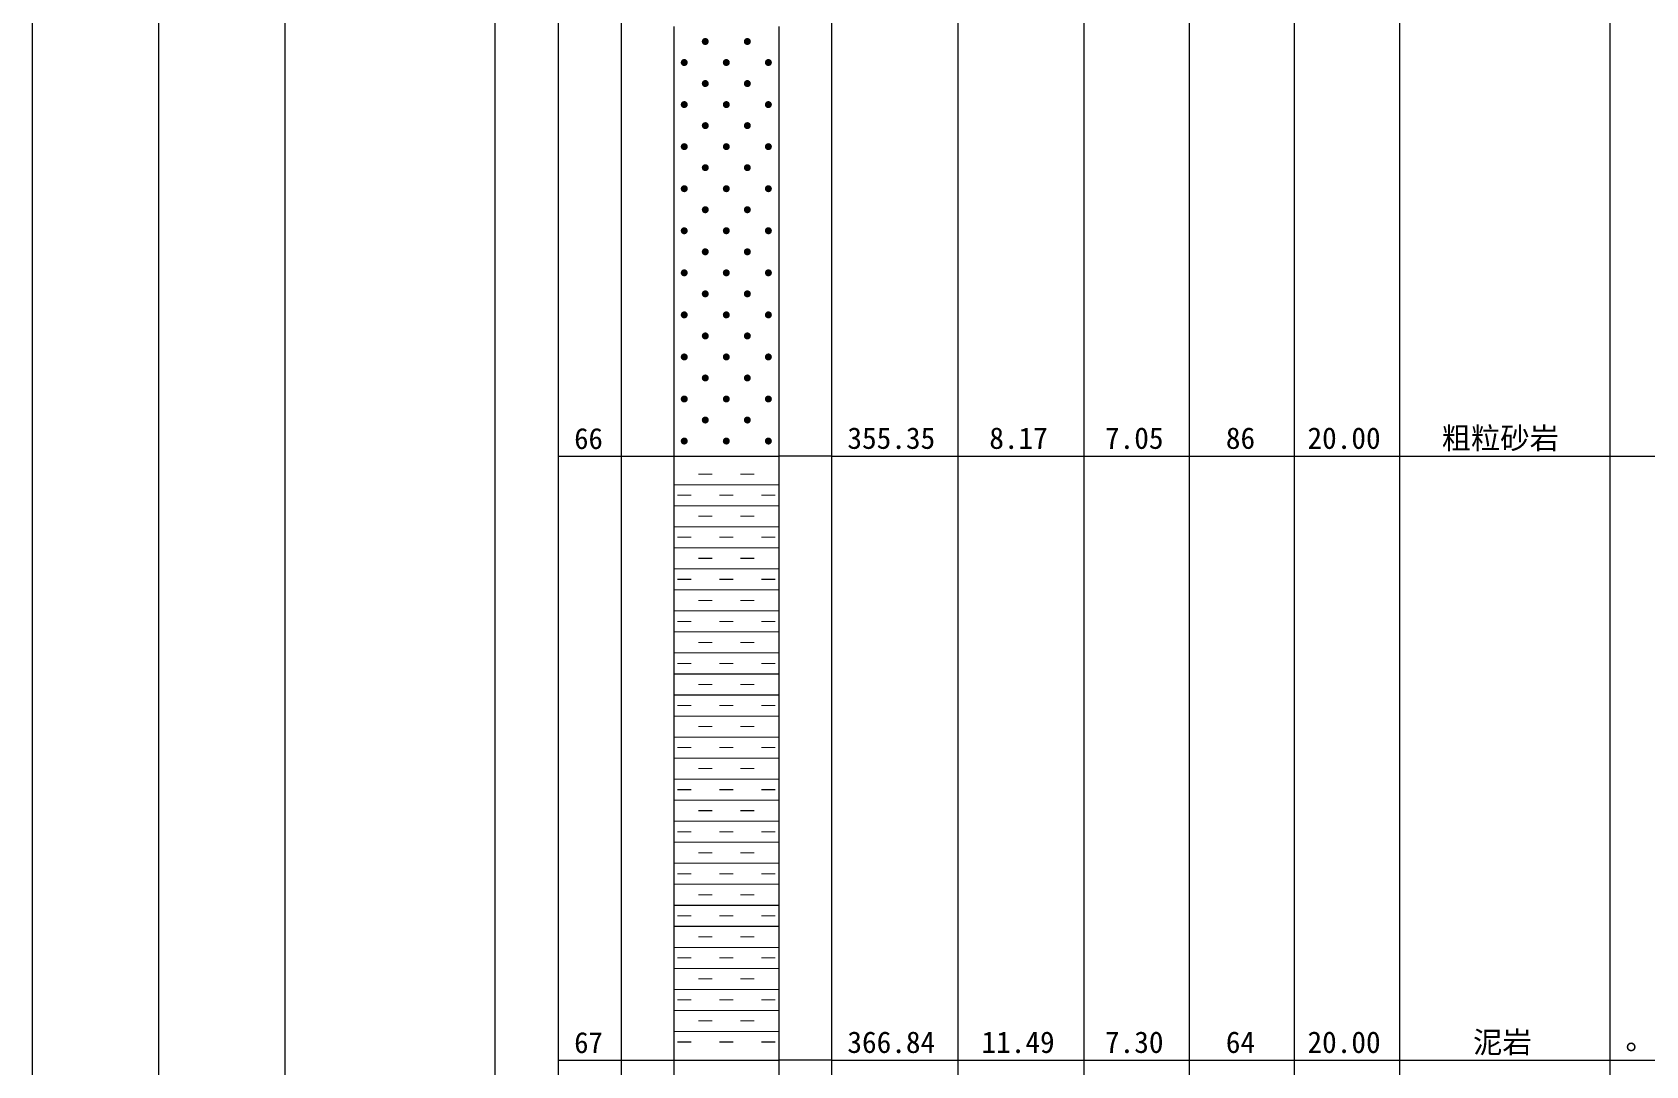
# Model space of a CAD drawing. Header units: inches. Extents: x -27 to 109, y -724 to 26.
# Drawn here: x 5.88 to 36.57, y -366.05 to -346.39 of the extents above; entities that cross this region are included whole.
import ezdxf

# ---------------------------------------------------------------- set-up
doc = ezdxf.new("R2010")
doc.units = ezdxf.units.IN
doc.header["$MEASUREMENT"] = 0
doc.layers.get('0').update_dxf_attribs({"lineweight": 0})
doc.styles.add('宋体', font='')
doc.styles.get('宋体').set_extended_font_data('宋体')

# ---------------------------------------------------------------- blocks, each defined once
blk = doc.blocks.new('lr_block_59')
at = {"true_color": 0x000000}
for points in [[(18.746, -346.586), (18.748, -346.569), (18.746, -346.552), (18.739, -346.535), (18.729, -346.522), (18.715, -346.511), (18.699, -346.504), (18.682, -346.502), (18.664, -346.504), (18.648, -346.511), (18.634, -346.522), (18.624, -346.535), (18.617, -346.552), (18.615, -346.569), (18.617, -346.586), (18.624, -346.602), (18.634, -346.616), (18.648, -346.626), (18.664, -346.633), (18.682, -346.635), (18.699, -346.633), (18.715, -346.626), (18.729, -346.616), (18.739, -346.602)], [(19.546, -346.586), (19.548, -346.569), (19.546, -346.552), (19.539, -346.535), (19.529, -346.522), (19.515, -346.511), (19.499, -346.504), (19.482, -346.502), (19.464, -346.504), (19.448, -346.511), (19.434, -346.522), (19.424, -346.535), (19.417, -346.552), (19.415, -346.569), (19.417, -346.586), (19.424, -346.602), (19.434, -346.616), (19.448, -346.626), (19.464, -346.633), (19.482, -346.635), (19.499, -346.633), (19.515, -346.626), (19.529, -346.616), (19.539, -346.602)], [(18.346, -346.986), (18.348, -346.969), (18.346, -346.952), (18.339, -346.935), (18.329, -346.922), (18.315, -346.911), (18.299, -346.904), (18.282, -346.902), (18.264, -346.904), (18.248, -346.911), (18.234, -346.922), (18.224, -346.935), (18.217, -346.952), (18.215, -346.969), (18.217, -346.986), (18.224, -347.002), (18.234, -347.016), (18.248, -347.026), (18.264, -347.033), (18.282, -347.035), (18.299, -347.033), (18.315, -347.026), (18.329, -347.016), (18.339, -347.002)], [(19.146, -346.986), (19.148, -346.969), (19.146, -346.952), (19.139, -346.935), (19.129, -346.922), (19.115, -346.911), (19.099, -346.904), (19.082, -346.902), (19.064, -346.904), (19.048, -346.911), (19.034, -346.922), (19.024, -346.935), (19.017, -346.952), (19.015, -346.969), (19.017, -346.986), (19.024, -347.002), (19.034, -347.016), (19.048, -347.026), (19.064, -347.033), (19.082, -347.035), (19.099, -347.033), (19.115, -347.026), (19.129, -347.016), (19.139, -347.002)], [(19.946, -346.986), (19.948, -346.969), (19.946, -346.952), (19.939, -346.935), (19.929, -346.922), (19.915, -346.911), (19.899, -346.904), (19.882, -346.902), (19.864, -346.904), (19.848, -346.911), (19.834, -346.922), (19.824, -346.935), (19.817, -346.952), (19.815, -346.969), (19.817, -346.986), (19.824, -347.002), (19.834, -347.016), (19.848, -347.026), (19.864, -347.033), (19.882, -347.035), (19.899, -347.033), (19.915, -347.026), (19.929, -347.016), (19.939, -347.002)], [(18.746, -347.386), (18.748, -347.369), (18.746, -347.352), (18.739, -347.335), (18.729, -347.322), (18.715, -347.311), (18.699, -347.304), (18.682, -347.302), (18.664, -347.304), (18.648, -347.311), (18.634, -347.322), (18.624, -347.335), (18.617, -347.352), (18.615, -347.369), (18.617, -347.386), (18.624, -347.402), (18.634, -347.416), (18.648, -347.426), (18.664, -347.433), (18.682, -347.435), (18.699, -347.433), (18.715, -347.426), (18.729, -347.416), (18.739, -347.402)], [(19.546, -347.386), (19.548, -347.369), (19.546, -347.352), (19.539, -347.335), (19.529, -347.322), (19.515, -347.311), (19.499, -347.304), (19.482, -347.302), (19.464, -347.304), (19.448, -347.311), (19.434, -347.322), (19.424, -347.335), (19.417, -347.352), (19.415, -347.369), (19.417, -347.386), (19.424, -347.402), (19.434, -347.416), (19.448, -347.426), (19.464, -347.433), (19.482, -347.435), (19.499, -347.433), (19.515, -347.426), (19.529, -347.416), (19.539, -347.402)], [(18.346, -347.786), (18.348, -347.769), (18.346, -347.752), (18.339, -347.735), (18.329, -347.722), (18.315, -347.711), (18.299, -347.704), (18.282, -347.702), (18.264, -347.704), (18.248, -347.711), (18.234, -347.722), (18.224, -347.735), (18.217, -347.752), (18.215, -347.769), (18.217, -347.786), (18.224, -347.802), (18.234, -347.816), (18.248, -347.826), (18.264, -347.833), (18.282, -347.835), (18.299, -347.833), (18.315, -347.826), (18.329, -347.816), (18.339, -347.802)], [(19.146, -347.786), (19.148, -347.769), (19.146, -347.752), (19.139, -347.735), (19.129, -347.722), (19.115, -347.711), (19.099, -347.704), (19.082, -347.702), (19.064, -347.704), (19.048, -347.711), (19.034, -347.722), (19.024, -347.735), (19.017, -347.752), (19.015, -347.769), (19.017, -347.786), (19.024, -347.802), (19.034, -347.816), (19.048, -347.826), (19.064, -347.833), (19.082, -347.835), (19.099, -347.833), (19.115, -347.826), (19.129, -347.816), (19.139, -347.802)], [(19.946, -347.786), (19.948, -347.769), (19.946, -347.752), (19.939, -347.735), (19.929, -347.722), (19.915, -347.711), (19.899, -347.704), (19.882, -347.702), (19.864, -347.704), (19.848, -347.711), (19.834, -347.722), (19.824, -347.735), (19.817, -347.752), (19.815, -347.769), (19.817, -347.786), (19.824, -347.802), (19.834, -347.816), (19.848, -347.826), (19.864, -347.833), (19.882, -347.835), (19.899, -347.833), (19.915, -347.826), (19.929, -347.816), (19.939, -347.802)], [(18.746, -348.186), (18.748, -348.169), (18.746, -348.152), (18.739, -348.135), (18.729, -348.122), (18.715, -348.111), (18.699, -348.104), (18.682, -348.102), (18.664, -348.104), (18.648, -348.111), (18.634, -348.122), (18.624, -348.135), (18.617, -348.152), (18.615, -348.169), (18.617, -348.186), (18.624, -348.202), (18.634, -348.216), (18.648, -348.226), (18.664, -348.233), (18.682, -348.235), (18.699, -348.233), (18.715, -348.226), (18.729, -348.216), (18.739, -348.202)], [(19.546, -348.186), (19.548, -348.169), (19.546, -348.152), (19.539, -348.135), (19.529, -348.122), (19.515, -348.111), (19.499, -348.104), (19.482, -348.102), (19.464, -348.104), (19.448, -348.111), (19.434, -348.122), (19.424, -348.135), (19.417, -348.152), (19.415, -348.169), (19.417, -348.186), (19.424, -348.202), (19.434, -348.216), (19.448, -348.226), (19.464, -348.233), (19.482, -348.235), (19.499, -348.233), (19.515, -348.226), (19.529, -348.216), (19.539, -348.202)], [(18.346, -348.586), (18.348, -348.569), (18.346, -348.552), (18.339, -348.535), (18.329, -348.522), (18.315, -348.511), (18.299, -348.504), (18.282, -348.502), (18.264, -348.504), (18.248, -348.511), (18.234, -348.522), (18.224, -348.535), (18.217, -348.552), (18.215, -348.569), (18.217, -348.586), (18.224, -348.602), (18.234, -348.616), (18.248, -348.626), (18.264, -348.633), (18.282, -348.635), (18.299, -348.633), (18.315, -348.626), (18.329, -348.616), (18.339, -348.602)], [(19.146, -348.586), (19.148, -348.569), (19.146, -348.552), (19.139, -348.535), (19.129, -348.522), (19.115, -348.511), (19.099, -348.504), (19.082, -348.502), (19.064, -348.504), (19.048, -348.511), (19.034, -348.522), (19.024, -348.535), (19.017, -348.552), (19.015, -348.569), (19.017, -348.586), (19.024, -348.602), (19.034, -348.616), (19.048, -348.626), (19.064, -348.633), (19.082, -348.635), (19.099, -348.633), (19.115, -348.626), (19.129, -348.616), (19.139, -348.602)], [(19.946, -348.586), (19.948, -348.569), (19.946, -348.552), (19.939, -348.535), (19.929, -348.522), (19.915, -348.511), (19.899, -348.504), (19.882, -348.502), (19.864, -348.504), (19.848, -348.511), (19.834, -348.522), (19.824, -348.535), (19.817, -348.552), (19.815, -348.569), (19.817, -348.586), (19.824, -348.602), (19.834, -348.616), (19.848, -348.626), (19.864, -348.633), (19.882, -348.635), (19.899, -348.633), (19.915, -348.626), (19.929, -348.616), (19.939, -348.602)], [(18.746, -348.986), (18.748, -348.969), (18.746, -348.952), (18.739, -348.935), (18.729, -348.922), (18.715, -348.911), (18.699, -348.904), (18.682, -348.902), (18.664, -348.904), (18.648, -348.911), (18.634, -348.922), (18.624, -348.935), (18.617, -348.952), (18.615, -348.969), (18.617, -348.986), (18.624, -349.002), (18.634, -349.016), (18.648, -349.026), (18.664, -349.033), (18.682, -349.035), (18.699, -349.033), (18.715, -349.026), (18.729, -349.016), (18.739, -349.002)], [(19.546, -348.986), (19.548, -348.969), (19.546, -348.952), (19.539, -348.935), (19.529, -348.922), (19.515, -348.911), (19.499, -348.904), (19.482, -348.902), (19.464, -348.904), (19.448, -348.911), (19.434, -348.922), (19.424, -348.935), (19.417, -348.952), (19.415, -348.969), (19.417, -348.986), (19.424, -349.002), (19.434, -349.016), (19.448, -349.026), (19.464, -349.033), (19.482, -349.035), (19.499, -349.033), (19.515, -349.026), (19.529, -349.016), (19.539, -349.002)], [(18.346, -349.386), (18.348, -349.369), (18.346, -349.352), (18.339, -349.335), (18.329, -349.322), (18.315, -349.311), (18.299, -349.304), (18.282, -349.302), (18.264, -349.304), (18.248, -349.311), (18.234, -349.322), (18.224, -349.335), (18.217, -349.352), (18.215, -349.369), (18.217, -349.386), (18.224, -349.402), (18.234, -349.416), (18.248, -349.426), (18.264, -349.433), (18.282, -349.435), (18.299, -349.433), (18.315, -349.426), (18.329, -349.416), (18.339, -349.402)], [(19.146, -349.386), (19.148, -349.369), (19.146, -349.352), (19.139, -349.335), (19.129, -349.322), (19.115, -349.311), (19.099, -349.304), (19.082, -349.302), (19.064, -349.304), (19.048, -349.311), (19.034, -349.322), (19.024, -349.335), (19.017, -349.352), (19.015, -349.369), (19.017, -349.386), (19.024, -349.402), (19.034, -349.416), (19.048, -349.426), (19.064, -349.433), (19.082, -349.435), (19.099, -349.433), (19.115, -349.426), (19.129, -349.416), (19.139, -349.402)], [(19.946, -349.386), (19.948, -349.369), (19.946, -349.352), (19.939, -349.335), (19.929, -349.322), (19.915, -349.311), (19.899, -349.304), (19.882, -349.302), (19.864, -349.304), (19.848, -349.311), (19.834, -349.322), (19.824, -349.335), (19.817, -349.352), (19.815, -349.369), (19.817, -349.386), (19.824, -349.402), (19.834, -349.416), (19.848, -349.426), (19.864, -349.433), (19.882, -349.435), (19.899, -349.433), (19.915, -349.426), (19.929, -349.416), (19.939, -349.402)], [(18.746, -349.786), (18.748, -349.769), (18.746, -349.752), (18.739, -349.735), (18.729, -349.722), (18.715, -349.711), (18.699, -349.704), (18.682, -349.702), (18.664, -349.704), (18.648, -349.711), (18.634, -349.722), (18.624, -349.735), (18.617, -349.752), (18.615, -349.769), (18.617, -349.786), (18.624, -349.802), (18.634, -349.816), (18.648, -349.826), (18.664, -349.833), (18.682, -349.835), (18.699, -349.833), (18.715, -349.826), (18.729, -349.816), (18.739, -349.802)], [(19.546, -349.786), (19.548, -349.769), (19.546, -349.752), (19.539, -349.735), (19.529, -349.722), (19.515, -349.711), (19.499, -349.704), (19.482, -349.702), (19.464, -349.704), (19.448, -349.711), (19.434, -349.722), (19.424, -349.735), (19.417, -349.752), (19.415, -349.769), (19.417, -349.786), (19.424, -349.802), (19.434, -349.816), (19.448, -349.826), (19.464, -349.833), (19.482, -349.835), (19.499, -349.833), (19.515, -349.826), (19.529, -349.816), (19.539, -349.802)], [(18.346, -350.186), (18.348, -350.169), (18.346, -350.152), (18.339, -350.135), (18.329, -350.122), (18.315, -350.111), (18.299, -350.104), (18.282, -350.102), (18.264, -350.104), (18.248, -350.111), (18.234, -350.122), (18.224, -350.135), (18.217, -350.152), (18.215, -350.169), (18.217, -350.186), (18.224, -350.202), (18.234, -350.216), (18.248, -350.226), (18.264, -350.233), (18.282, -350.235), (18.299, -350.233), (18.315, -350.226), (18.329, -350.216), (18.339, -350.202)], [(19.146, -350.186), (19.148, -350.169), (19.146, -350.152), (19.139, -350.135), (19.129, -350.122), (19.115, -350.111), (19.099, -350.104), (19.082, -350.102), (19.064, -350.104), (19.048, -350.111), (19.034, -350.122), (19.024, -350.135), (19.017, -350.152), (19.015, -350.169), (19.017, -350.186), (19.024, -350.202), (19.034, -350.216), (19.048, -350.226), (19.064, -350.233), (19.082, -350.235), (19.099, -350.233), (19.115, -350.226), (19.129, -350.216), (19.139, -350.202)], [(19.946, -350.186), (19.948, -350.169), (19.946, -350.152), (19.939, -350.135), (19.929, -350.122), (19.915, -350.111), (19.899, -350.104), (19.882, -350.102), (19.864, -350.104), (19.848, -350.111), (19.834, -350.122), (19.824, -350.135), (19.817, -350.152), (19.815, -350.169), (19.817, -350.186), (19.824, -350.202), (19.834, -350.216), (19.848, -350.226), (19.864, -350.233), (19.882, -350.235), (19.899, -350.233), (19.915, -350.226), (19.929, -350.216), (19.939, -350.202)], [(18.746, -350.586), (18.748, -350.569), (18.746, -350.552), (18.739, -350.535), (18.729, -350.522), (18.715, -350.511), (18.699, -350.504), (18.682, -350.502), (18.664, -350.504), (18.648, -350.511), (18.634, -350.522), (18.624, -350.535), (18.617, -350.552), (18.615, -350.569), (18.617, -350.586), (18.624, -350.602), (18.634, -350.616), (18.648, -350.626), (18.664, -350.633), (18.682, -350.635), (18.699, -350.633), (18.715, -350.626), (18.729, -350.616), (18.739, -350.602)], [(19.546, -350.586), (19.548, -350.569), (19.546, -350.552), (19.539, -350.535), (19.529, -350.522), (19.515, -350.511), (19.499, -350.504), (19.482, -350.502), (19.464, -350.504), (19.448, -350.511), (19.434, -350.522), (19.424, -350.535), (19.417, -350.552), (19.415, -350.569), (19.417, -350.586), (19.424, -350.602), (19.434, -350.616), (19.448, -350.626), (19.464, -350.633), (19.482, -350.635), (19.499, -350.633), (19.515, -350.626), (19.529, -350.616), (19.539, -350.602)], [(18.346, -350.986), (18.348, -350.969), (18.346, -350.952), (18.339, -350.935), (18.329, -350.922), (18.315, -350.911), (18.299, -350.904), (18.282, -350.902), (18.264, -350.904), (18.248, -350.911), (18.234, -350.922), (18.224, -350.935), (18.217, -350.952), (18.215, -350.969), (18.217, -350.986), (18.224, -351.002), (18.234, -351.016), (18.248, -351.026), (18.264, -351.033), (18.282, -351.035), (18.299, -351.033), (18.315, -351.026), (18.329, -351.016), (18.339, -351.002)], [(19.146, -350.986), (19.148, -350.969), (19.146, -350.952), (19.139, -350.935), (19.129, -350.922), (19.115, -350.911), (19.099, -350.904), (19.082, -350.902), (19.064, -350.904), (19.048, -350.911), (19.034, -350.922), (19.024, -350.935), (19.017, -350.952), (19.015, -350.969), (19.017, -350.986), (19.024, -351.002), (19.034, -351.016), (19.048, -351.026), (19.064, -351.033), (19.082, -351.035), (19.099, -351.033), (19.115, -351.026), (19.129, -351.016), (19.139, -351.002)], [(19.946, -350.986), (19.948, -350.969), (19.946, -350.952), (19.939, -350.935), (19.929, -350.922), (19.915, -350.911), (19.899, -350.904), (19.882, -350.902), (19.864, -350.904), (19.848, -350.911), (19.834, -350.922), (19.824, -350.935), (19.817, -350.952), (19.815, -350.969), (19.817, -350.986), (19.824, -351.002), (19.834, -351.016), (19.848, -351.026), (19.864, -351.033), (19.882, -351.035), (19.899, -351.033), (19.915, -351.026), (19.929, -351.016), (19.939, -351.002)], [(18.746, -351.386), (18.748, -351.369), (18.746, -351.352), (18.739, -351.335), (18.729, -351.322), (18.715, -351.311), (18.699, -351.304), (18.682, -351.302), (18.664, -351.304), (18.648, -351.311), (18.634, -351.322), (18.624, -351.335), (18.617, -351.352), (18.615, -351.369), (18.617, -351.386), (18.624, -351.402), (18.634, -351.416), (18.648, -351.426), (18.664, -351.433), (18.682, -351.435), (18.699, -351.433), (18.715, -351.426), (18.729, -351.416), (18.739, -351.402)], [(19.546, -351.386), (19.548, -351.369), (19.546, -351.352), (19.539, -351.335), (19.529, -351.322), (19.515, -351.311), (19.499, -351.304), (19.482, -351.302), (19.464, -351.304), (19.448, -351.311), (19.434, -351.322), (19.424, -351.335), (19.417, -351.352), (19.415, -351.369), (19.417, -351.386), (19.424, -351.402), (19.434, -351.416), (19.448, -351.426), (19.464, -351.433), (19.482, -351.435), (19.499, -351.433), (19.515, -351.426), (19.529, -351.416), (19.539, -351.402)], [(18.346, -351.786), (18.348, -351.769), (18.346, -351.752), (18.339, -351.735), (18.329, -351.722), (18.315, -351.711), (18.299, -351.704), (18.282, -351.702), (18.264, -351.704), (18.248, -351.711), (18.234, -351.722), (18.224, -351.735), (18.217, -351.752), (18.215, -351.769), (18.217, -351.786), (18.224, -351.802), (18.234, -351.816), (18.248, -351.826), (18.264, -351.833), (18.282, -351.835), (18.299, -351.833), (18.315, -351.826), (18.329, -351.816), (18.339, -351.802)], [(19.146, -351.786), (19.148, -351.769), (19.146, -351.752), (19.139, -351.735), (19.129, -351.722), (19.115, -351.711), (19.099, -351.704), (19.082, -351.702), (19.064, -351.704), (19.048, -351.711), (19.034, -351.722), (19.024, -351.735), (19.017, -351.752), (19.015, -351.769), (19.017, -351.786), (19.024, -351.802), (19.034, -351.816), (19.048, -351.826), (19.064, -351.833), (19.082, -351.835), (19.099, -351.833), (19.115, -351.826), (19.129, -351.816), (19.139, -351.802)], [(19.946, -351.786), (19.948, -351.769), (19.946, -351.752), (19.939, -351.735), (19.929, -351.722), (19.915, -351.711), (19.899, -351.704), (19.882, -351.702), (19.864, -351.704), (19.848, -351.711), (19.834, -351.722), (19.824, -351.735), (19.817, -351.752), (19.815, -351.769), (19.817, -351.786), (19.824, -351.802), (19.834, -351.816), (19.848, -351.826), (19.864, -351.833), (19.882, -351.835), (19.899, -351.833), (19.915, -351.826), (19.929, -351.816), (19.939, -351.802)], [(18.746, -352.186), (18.748, -352.169), (18.746, -352.152), (18.739, -352.135), (18.729, -352.122), (18.715, -352.111), (18.699, -352.104), (18.682, -352.102), (18.664, -352.104), (18.648, -352.111), (18.634, -352.122), (18.624, -352.135), (18.617, -352.152), (18.615, -352.169), (18.617, -352.186), (18.624, -352.202), (18.634, -352.216), (18.648, -352.226), (18.664, -352.233), (18.682, -352.235), (18.699, -352.233), (18.715, -352.226), (18.729, -352.216), (18.739, -352.202)], [(19.546, -352.186), (19.548, -352.169), (19.546, -352.152), (19.539, -352.135), (19.529, -352.122), (19.515, -352.111), (19.499, -352.104), (19.482, -352.102), (19.464, -352.104), (19.448, -352.111), (19.434, -352.122), (19.424, -352.135), (19.417, -352.152), (19.415, -352.169), (19.417, -352.186), (19.424, -352.202), (19.434, -352.216), (19.448, -352.226), (19.464, -352.233), (19.482, -352.235), (19.499, -352.233), (19.515, -352.226), (19.529, -352.216), (19.539, -352.202)], [(18.346, -352.586), (18.348, -352.569), (18.346, -352.552), (18.339, -352.535), (18.329, -352.522), (18.315, -352.511), (18.299, -352.504), (18.282, -352.502), (18.264, -352.504), (18.248, -352.511), (18.234, -352.522), (18.224, -352.535), (18.217, -352.552), (18.215, -352.569), (18.217, -352.586), (18.224, -352.602), (18.234, -352.616), (18.248, -352.626), (18.264, -352.633), (18.282, -352.635), (18.299, -352.633), (18.315, -352.626), (18.329, -352.616), (18.339, -352.602)], [(19.146, -352.586), (19.148, -352.569), (19.146, -352.552), (19.139, -352.535), (19.129, -352.522), (19.115, -352.511), (19.099, -352.504), (19.082, -352.502), (19.064, -352.504), (19.048, -352.511), (19.034, -352.522), (19.024, -352.535), (19.017, -352.552), (19.015, -352.569), (19.017, -352.586), (19.024, -352.602), (19.034, -352.616), (19.048, -352.626), (19.064, -352.633), (19.082, -352.635), (19.099, -352.633), (19.115, -352.626), (19.129, -352.616), (19.139, -352.602)], [(19.946, -352.586), (19.948, -352.569), (19.946, -352.552), (19.939, -352.535), (19.929, -352.522), (19.915, -352.511), (19.899, -352.504), (19.882, -352.502), (19.864, -352.504), (19.848, -352.511), (19.834, -352.522), (19.824, -352.535), (19.817, -352.552), (19.815, -352.569), (19.817, -352.586), (19.824, -352.602), (19.834, -352.616), (19.848, -352.626), (19.864, -352.633), (19.882, -352.635), (19.899, -352.633), (19.915, -352.626), (19.929, -352.616), (19.939, -352.602)], [(18.746, -352.986), (18.748, -352.969), (18.746, -352.952), (18.739, -352.935), (18.729, -352.922), (18.715, -352.911), (18.699, -352.904), (18.682, -352.902), (18.664, -352.904), (18.648, -352.911), (18.634, -352.922), (18.624, -352.935), (18.617, -352.952), (18.615, -352.969), (18.617, -352.986), (18.624, -353.002), (18.634, -353.016), (18.648, -353.026), (18.664, -353.033), (18.682, -353.035), (18.699, -353.033), (18.715, -353.026), (18.729, -353.016), (18.739, -353.002)], [(19.546, -352.986), (19.548, -352.969), (19.546, -352.952), (19.539, -352.935), (19.529, -352.922), (19.515, -352.911), (19.499, -352.904), (19.482, -352.902), (19.464, -352.904), (19.448, -352.911), (19.434, -352.922), (19.424, -352.935), (19.417, -352.952), (19.415, -352.969), (19.417, -352.986), (19.424, -353.002), (19.434, -353.016), (19.448, -353.026), (19.464, -353.033), (19.482, -353.035), (19.499, -353.033), (19.515, -353.026), (19.529, -353.016), (19.539, -353.002)], [(18.346, -353.386), (18.348, -353.369), (18.346, -353.352), (18.339, -353.335), (18.329, -353.322), (18.315, -353.311), (18.299, -353.304), (18.282, -353.302), (18.264, -353.304), (18.248, -353.311), (18.234, -353.322), (18.224, -353.335), (18.217, -353.352), (18.215, -353.369), (18.217, -353.386), (18.224, -353.402), (18.234, -353.416), (18.248, -353.426), (18.264, -353.433), (18.282, -353.435), (18.299, -353.433), (18.315, -353.426), (18.329, -353.416), (18.339, -353.402)], [(19.146, -353.386), (19.148, -353.369), (19.146, -353.352), (19.139, -353.335), (19.129, -353.322), (19.115, -353.311), (19.099, -353.304), (19.082, -353.302), (19.064, -353.304), (19.048, -353.311), (19.034, -353.322), (19.024, -353.335), (19.017, -353.352), (19.015, -353.369), (19.017, -353.386), (19.024, -353.402), (19.034, -353.416), (19.048, -353.426), (19.064, -353.433), (19.082, -353.435), (19.099, -353.433), (19.115, -353.426), (19.129, -353.416), (19.139, -353.402)], [(19.946, -353.386), (19.948, -353.369), (19.946, -353.352), (19.939, -353.335), (19.929, -353.322), (19.915, -353.311), (19.899, -353.304), (19.882, -353.302), (19.864, -353.304), (19.848, -353.311), (19.834, -353.322), (19.824, -353.335), (19.817, -353.352), (19.815, -353.369), (19.817, -353.386), (19.824, -353.402), (19.834, -353.416), (19.848, -353.426), (19.864, -353.433), (19.882, -353.435), (19.899, -353.433), (19.915, -353.426), (19.929, -353.416), (19.939, -353.402)], [(18.746, -353.786), (18.748, -353.769), (18.746, -353.752), (18.739, -353.735), (18.729, -353.722), (18.715, -353.711), (18.699, -353.704), (18.682, -353.702), (18.664, -353.704), (18.648, -353.711), (18.634, -353.722), (18.624, -353.735), (18.617, -353.752), (18.615, -353.769), (18.617, -353.786), (18.624, -353.802), (18.634, -353.816), (18.648, -353.826), (18.664, -353.833), (18.682, -353.835), (18.699, -353.833), (18.715, -353.826), (18.729, -353.816), (18.739, -353.802)], [(19.546, -353.786), (19.548, -353.769), (19.546, -353.752), (19.539, -353.735), (19.529, -353.722), (19.515, -353.711), (19.499, -353.704), (19.482, -353.702), (19.464, -353.704), (19.448, -353.711), (19.434, -353.722), (19.424, -353.735), (19.417, -353.752), (19.415, -353.769), (19.417, -353.786), (19.424, -353.802), (19.434, -353.816), (19.448, -353.826), (19.464, -353.833), (19.482, -353.835), (19.499, -353.833), (19.515, -353.826), (19.529, -353.816), (19.539, -353.802)], [(18.346, -354.186), (18.348, -354.169), (18.346, -354.152), (18.339, -354.135), (18.329, -354.122), (18.315, -354.111), (18.299, -354.104), (18.282, -354.102), (18.264, -354.104), (18.248, -354.111), (18.234, -354.122), (18.224, -354.135), (18.217, -354.152), (18.215, -354.169), (18.217, -354.186), (18.224, -354.202), (18.234, -354.216), (18.248, -354.226), (18.264, -354.233), (18.282, -354.235), (18.299, -354.233), (18.315, -354.226), (18.329, -354.216), (18.339, -354.202)], [(19.146, -354.186), (19.148, -354.169), (19.146, -354.152), (19.139, -354.135), (19.129, -354.122), (19.115, -354.111), (19.099, -354.104), (19.082, -354.102), (19.064, -354.104), (19.048, -354.111), (19.034, -354.122), (19.024, -354.135), (19.017, -354.152), (19.015, -354.169), (19.017, -354.186), (19.024, -354.202), (19.034, -354.216), (19.048, -354.226), (19.064, -354.233), (19.082, -354.235), (19.099, -354.233), (19.115, -354.226), (19.129, -354.216), (19.139, -354.202)], [(19.946, -354.186), (19.948, -354.169), (19.946, -354.152), (19.939, -354.135), (19.929, -354.122), (19.915, -354.111), (19.899, -354.104), (19.882, -354.102), (19.864, -354.104), (19.848, -354.111), (19.834, -354.122), (19.824, -354.135), (19.817, -354.152), (19.815, -354.169), (19.817, -354.186), (19.824, -354.202), (19.834, -354.216), (19.848, -354.226), (19.864, -354.233), (19.882, -354.235), (19.899, -354.233), (19.915, -354.226), (19.929, -354.216), (19.939, -354.202)]]:
    blk.add_hatch(color=18, dxfattribs=at).paths.add_polyline_path(points, flags=17)
blk = doc.blocks.new('lr_block_60')
at = {"color": 7, "const_width": 0.02}
for points in [[(18.082, -354.999), (18.882, -354.999)], [(18.548, -354.799), (18.815, -354.799)], [(18.882, -354.999), (19.682, -354.999)], [(19.348, -354.799), (19.615, -354.799)], [(19.682, -354.999), (20.082, -354.999)], [(18.415, -355.199), (18.148, -355.199)], [(19.215, -355.199), (18.948, -355.199)], [(20.015, -355.199), (19.748, -355.199)], [(18.082, -355.399), (18.882, -355.399)], [(18.548, -355.599), (18.815, -355.599)], [(18.882, -355.399), (19.682, -355.399)], [(19.348, -355.599), (19.615, -355.599)], [(19.682, -355.399), (20.082, -355.399)], [(18.082, -355.799), (18.882, -355.799)], [(18.882, -355.799), (19.682, -355.799)], [(19.682, -355.799), (20.082, -355.799)], [(18.082, -356.199), (18.882, -356.199)], [(18.415, -355.999), (18.148, -355.999)], [(18.882, -356.199), (19.682, -356.199)], [(19.215, -355.999), (18.948, -355.999)], [(19.682, -356.199), (20.082, -356.199)], [(20.015, -355.999), (19.748, -355.999)], [(18.548, -356.399), (18.815, -356.399)], [(19.348, -356.399), (19.615, -356.399)], [(18.082, -356.599), (18.882, -356.599)], [(18.415, -356.799), (18.148, -356.799)], [(18.882, -356.599), (19.682, -356.599)], [(19.215, -356.799), (18.948, -356.799)], [(19.682, -356.599), (20.082, -356.599)], [(20.015, -356.799), (19.748, -356.799)], [(18.082, -356.999), (18.882, -356.999)], [(18.882, -356.999), (19.682, -356.999)], [(19.682, -356.999), (20.082, -356.999)], [(18.082, -357.399), (18.882, -357.399)], [(18.548, -357.199), (18.815, -357.199)], [(18.882, -357.399), (19.682, -357.399)], [(19.348, -357.199), (19.615, -357.199)], [(19.682, -357.399), (20.082, -357.399)], [(18.082, -357.799), (18.882, -357.799)], [(18.415, -357.599), (18.148, -357.599)], [(18.882, -357.799), (19.682, -357.799)], [(19.215, -357.599), (18.948, -357.599)], [(19.682, -357.799), (20.082, -357.799)], [(20.015, -357.599), (19.748, -357.599)], [(18.548, -357.999), (18.815, -357.999)], [(19.348, -357.999), (19.615, -357.999)], [(18.082, -358.199), (18.882, -358.199)], [(18.415, -358.399), (18.148, -358.399)], [(18.882, -358.199), (19.682, -358.199)], [(19.215, -358.399), (18.948, -358.399)], [(19.682, -358.199), (20.082, -358.199)], [(20.015, -358.399), (19.748, -358.399)], [(18.082, -358.599), (18.882, -358.599)], [(18.882, -358.599), (19.682, -358.599)], [(19.682, -358.599), (20.082, -358.599)], [(18.082, -358.999), (18.882, -358.999)], [(18.548, -358.799), (18.815, -358.799)], [(18.882, -358.999), (19.682, -358.999)], [(19.348, -358.799), (19.615, -358.799)], [(19.682, -358.999), (20.082, -358.999)], [(18.415, -359.199), (18.148, -359.199)], [(19.215, -359.199), (18.948, -359.199)], [(20.015, -359.199), (19.748, -359.199)], [(18.082, -359.399), (18.882, -359.399)], [(18.548, -359.599), (18.815, -359.599)], [(18.882, -359.399), (19.682, -359.399)], [(19.348, -359.599), (19.615, -359.599)], [(19.682, -359.399), (20.082, -359.399)], [(18.082, -359.799), (18.882, -359.799)], [(18.882, -359.799), (19.682, -359.799)], [(19.682, -359.799), (20.082, -359.799)], [(18.082, -360.199), (18.882, -360.199)], [(18.415, -359.999), (18.148, -359.999)], [(18.882, -360.199), (19.682, -360.199)], [(19.215, -359.999), (18.948, -359.999)], [(19.682, -360.199), (20.082, -360.199)], [(20.015, -359.999), (19.748, -359.999)], [(18.548, -360.399), (18.815, -360.399)], [(19.348, -360.399), (19.615, -360.399)], [(18.082, -360.599), (18.882, -360.599)], [(18.415, -360.799), (18.148, -360.799)], [(18.882, -360.599), (19.682, -360.599)], [(19.215, -360.799), (18.948, -360.799)], [(19.682, -360.599), (20.082, -360.599)], [(20.015, -360.799), (19.748, -360.799)], [(18.082, -360.999), (18.882, -360.999)], [(18.882, -360.999), (19.682, -360.999)], [(19.682, -360.999), (20.082, -360.999)], [(18.082, -361.399), (18.882, -361.399)], [(18.548, -361.199), (18.815, -361.199)], [(18.882, -361.399), (19.682, -361.399)], [(19.348, -361.199), (19.615, -361.199)], [(19.682, -361.399), (20.082, -361.399)], [(18.415, -361.599), (18.148, -361.599)], [(19.215, -361.599), (18.948, -361.599)], [(20.015, -361.599), (19.748, -361.599)], [(18.082, -361.799), (18.882, -361.799)], [(18.548, -361.999), (18.815, -361.999)], [(18.882, -361.799), (19.682, -361.799)], [(19.348, -361.999), (19.615, -361.999)], [(19.682, -361.799), (20.082, -361.799)], [(18.082, -362.199), (18.882, -362.199)], [(18.415, -362.399), (18.148, -362.399)], [(18.882, -362.199), (19.682, -362.199)], [(19.215, -362.399), (18.948, -362.399)], [(19.682, -362.199), (20.082, -362.199)], [(20.015, -362.399), (19.748, -362.399)], [(18.082, -362.599), (18.882, -362.599)], [(18.882, -362.599), (19.682, -362.599)], [(19.682, -362.599), (20.082, -362.599)], [(18.082, -362.999), (18.882, -362.999)], [(18.548, -362.799), (18.815, -362.799)], [(18.882, -362.999), (19.682, -362.999)], [(19.348, -362.799), (19.615, -362.799)], [(19.682, -362.999), (20.082, -362.999)], [(18.415, -363.199), (18.148, -363.199)], [(19.215, -363.199), (18.948, -363.199)], [(20.015, -363.199), (19.748, -363.199)], [(18.082, -363.399), (18.882, -363.399)], [(18.548, -363.599), (18.815, -363.599)], [(18.882, -363.399), (19.682, -363.399)], [(19.348, -363.599), (19.615, -363.599)], [(19.682, -363.399), (20.082, -363.399)], [(18.082, -363.799), (18.882, -363.799)], [(18.882, -363.799), (19.682, -363.799)], [(19.682, -363.799), (20.082, -363.799)], [(18.082, -364.199), (18.882, -364.199)], [(18.415, -363.999), (18.148, -363.999)], [(18.882, -364.199), (19.682, -364.199)], [(19.215, -363.999), (18.948, -363.999)], [(19.682, -364.199), (20.082, -364.199)], [(20.015, -363.999), (19.748, -363.999)], [(18.548, -364.399), (18.815, -364.399)], [(19.348, -364.399), (19.615, -364.399)], [(18.082, -364.599), (18.882, -364.599)], [(18.415, -364.799), (18.148, -364.799)], [(18.882, -364.599), (19.682, -364.599)], [(19.215, -364.799), (18.948, -364.799)], [(19.682, -364.599), (20.082, -364.599)], [(20.015, -364.799), (19.748, -364.799)], [(18.082, -364.999), (18.882, -364.999)], [(18.882, -364.999), (19.682, -364.999)], [(19.682, -364.999), (20.082, -364.999)], [(18.082, -365.399), (18.882, -365.399)], [(18.548, -365.199), (18.815, -365.199)], [(18.882, -365.399), (19.682, -365.399)], [(19.348, -365.199), (19.615, -365.199)], [(19.682, -365.399), (20.082, -365.399)], [(18.415, -365.599), (18.148, -365.599)], [(19.215, -365.599), (18.948, -365.599)], [(20.015, -365.599), (19.748, -365.599)]]:
    blk.add_lwpolyline(points, dxfattribs=at)

msp = doc.modelspace()

# ---------------------------------------------------------------- linework, layer by layer
at = {"linetype": 'Continuous', "lineweight": 15}
for p, q in [((5.882, 0.896), (5.882, -693.554)), ((8.282, 0.896), (8.282, -693.554)), ((10.682, 0.896), (10.682, -693.554)), ((14.682, 0.896), (14.682, -693.554)), ((15.882, 0.896), (15.882, -693.554)), ((17.082, 0.896), (17.082, -693.554)), ((21.082, 0.896), (21.082, -693.554)), ((23.482, 0.896), (23.482, -693.554)), ((25.882, 0.896), (25.882, -693.554)), ((27.882, 0.896), (27.882, -693.554)), ((29.882, 0.896), (29.882, -693.554)), ((31.882, 0.896), (31.882, -693.554)), ((35.882, 0.896), (35.882, -693.554)), ((18.082, -346.284), (18.082, -354.454)), ((20.082, -346.284), (20.082, -354.454)), ((15.882, -354.454), (17.082, -354.454)), ((17.082, -354.454), (18.082, -354.454)), ((18.082, -354.454), (20.082, -354.454)), ((18.082, -354.454), (18.082, -365.944)), ((21.082, -354.454), (20.082, -354.454)), ((20.082, -354.454), (20.082, -365.944)), ((21.082, -354.454), (23.482, -354.454)), ((23.482, -354.454), (25.882, -354.454)), ((25.882, -354.454), (27.882, -354.454)), ((27.882, -354.454), (29.882, -354.454)), ((29.882, -354.454), (31.882, -354.454)), ((31.882, -354.454), (35.882, -354.454)), ((35.882, -354.454), (65.882, -354.454)), ((15.882, -365.944), (17.082, -365.944)), ((17.082, -365.944), (18.082, -365.944)), ((18.082, -365.944), (20.082, -365.944)), ((18.082, -365.944), (18.082, -386.104)), ((21.082, -365.944), (20.082, -365.944)), ((20.082, -365.944), (20.082, -386.104)), ((21.082, -365.944), (23.482, -365.944)), ((23.482, -365.944), (25.882, -365.944)), ((25.882, -365.944), (27.882, -365.944)), ((27.882, -365.944), (29.882, -365.944)), ((29.882, -365.944), (31.882, -365.944)), ((31.882, -365.944), (35.882, -365.944)), ((35.882, -365.944), (65.882, -365.944))]:
    msp.add_line(p, q, dxfattribs=at)

# ---------------------------------------------------------------- block references
at = {"color": 7}
for name in ['lr_block_59', 'lr_block_60']:
    msp.add_blockref(name, (0, 0), dxfattribs=at)

# ---------------------------------------------------------------- texts
at = {"style": '宋体'}
for s, height, p in [('66', 0.4, (16.189, -354.32)), ('355.35', 0.4092, (21.384, -354.317)), ('8.17', 0.4092, (24.083, -354.317)), ('7.05', 0.4092, (26.283, -354.317)), ('86', 0.4092, (28.582, -354.317)), ('20.00', 0.4092, (30.134, -354.317)), ('粗粒砂岩', 0.4092, (32.685, -354.317)), ('67', 0.4, (16.189, -365.81)), ('366.84', 0.4092, (21.384, -365.807)), ('11.49', 0.4092, (23.934, -365.807)), ('7.30', 0.4092, (26.283, -365.807)), ('64', 0.4092, (28.582, -365.807)), ('20.00', 0.4092, (30.134, -365.807)), ('泥岩', 0.4092, (33.283, -365.807)), ('。', 0.409, (36.182, -365.744))]:
    msp.add_text(s, height=height, dxfattribs=at).set_placement(p)

doc.saveas('drawing.dxf')
